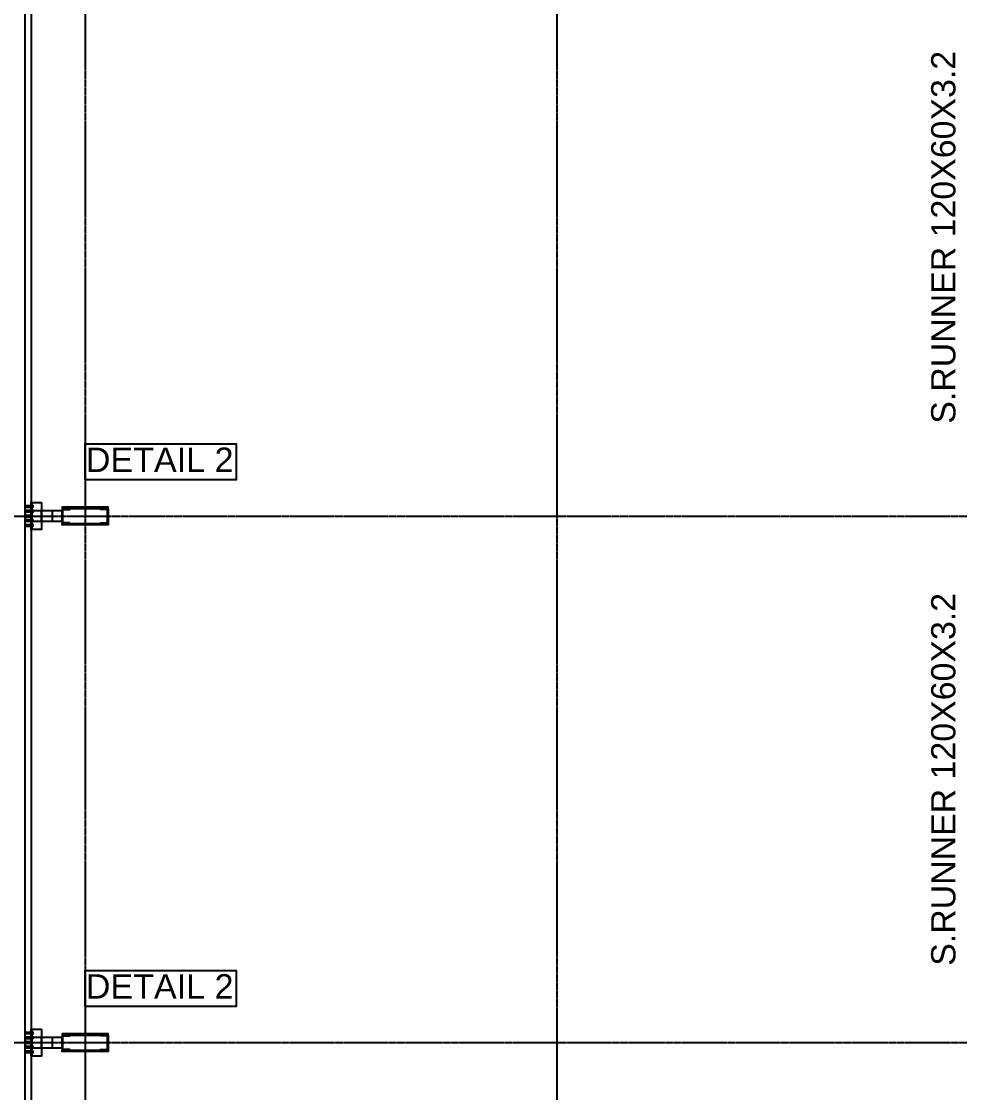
# Model space of a CAD drawing. Header units: millimetres. Extents: x 3470347 to 5996549, y -3470518 to 17149644.
# Drawn here: x 4985624 to 4994854, y 6795931 to 6806472 of the extents above; entities that cross this region are included whole.
import ezdxf
from ezdxf.enums import TextEntityAlignment as Align

# ---------------------------------------------------------------- set-up
doc = ezdxf.new("R2010")
doc.units = ezdxf.units.MM
doc.header["$MEASUREMENT"] = 0
doc.linetypes.add('CENTERX2', pattern=[4, 2.5, -0.5, 0.5, -0.5])
doc.layers.get('0').update_dxf_attribs({"linetype": 'CONTINUOUS', "lineweight": 25})
doc.layers.add('5', color=3, linetype='CONTINUOUS')
doc.layers.add('lintel', color=2, linetype='CONTINUOUS')
for name, color, linetype, lineweight in [('6 TEXT', 7, 'CONTINUOUS', 25), ('channnel', 2, 'CONTINUOUS', 15), ('rRCC 2', 40, 'CONTINUOUS', 15)]:
    doc.layers.add(name, color=color, linetype=linetype, lineweight=lineweight)
doc.styles.add('PDF Arial', font='arial.ttf')
doc.styles.add('TITLE', font='arial.ttf')

msp = doc.modelspace()

# ---------------------------------------------------------------- hatches: boundary and pattern name
at = {"layer": '6 TEXT', "linetype": 'ByBlock'}
h = msp.add_hatch(color=150, dxfattribs=at)
h.dxf.hatch_style = 1
h.paths.add_polyline_path([(4986026.08, 6801677.27), (4986026.08, 6801527.27), (4986101.08, 6801527.27), (4986101.08, 6801532.27, 0.41421356), (4986097.08, 6801536.27), (4986031.48, 6801536.27), (4986031.48, 6801668.27), (4986097.08, 6801668.27, 0.41421356), (4986101.08, 6801672.27), (4986101.08, 6801677.27)])
h = msp.add_hatch(color=150, dxfattribs=at)
h.dxf.hatch_style = 1
h.paths.add_polyline_path([(4986401.08, 6801677.27), (4986401.08, 6801672.27, 0.41421356), (4986405.08, 6801668.27), (4986470.68, 6801668.27), (4986470.68, 6801536.27), (4986405.08, 6801536.27, 0.41421356), (4986401.08, 6801532.27), (4986401.08, 6801527.27), (4986476.08, 6801527.27), (4986476.08, 6801677.27)])
h = msp.add_hatch(color=150, dxfattribs=at)
h.dxf.hatch_style = 1
h.paths.add_polyline_path([(4986026.08, 6796497.67), (4986026.08, 6796347.67), (4986101.08, 6796347.67), (4986101.08, 6796352.67, 0.41421356), (4986097.08, 6796356.67), (4986031.48, 6796356.67), (4986031.48, 6796488.67), (4986097.08, 6796488.67, 0.41421356), (4986101.08, 6796492.67), (4986101.08, 6796497.67)])
h = msp.add_hatch(color=150, dxfattribs=at)
h.dxf.hatch_style = 1
h.paths.add_polyline_path([(4986401.08, 6796497.67), (4986401.08, 6796492.67, 0.41421356), (4986405.08, 6796488.67), (4986470.68, 6796488.67), (4986470.68, 6796356.67), (4986405.08, 6796356.67, 0.41421356), (4986401.08, 6796352.67), (4986401.08, 6796347.67), (4986476.08, 6796347.67), (4986476.08, 6796497.67)])

# ---------------------------------------------------------------- linework, layer by layer
at = {"color": 3}
for p, q in [((4985729.08, 6801471.34), (4985729.08, 6801738.01)), ((4985729.08, 6796289.34), (4985729.08, 6796556.01))]:
    msp.add_line(p, q, dxfattribs=at)
at = {"color": 8, "linetype": 'ByBlock'}
for p, q in [((4985729.08, 6801706.01), (4985661.08, 6801706.01)), ((4985729.08, 6801698.01), (4985661.08, 6801698.01)), ((4985729.08, 6801690.01), (4985661.08, 6801690.01)), ((4985729.08, 6801659.34), (4985661.08, 6801659.34)), ((4985729.08, 6801651.34), (4985661.08, 6801651.34)), ((4985729.08, 6801651.34), (4985661.08, 6801651.34)), ((4985729.08, 6801643.34), (4985661.08, 6801643.34)), ((4985729.08, 6801566.01), (4985661.08, 6801566.01)), ((4985729.08, 6801558.01), (4985661.08, 6801558.01)), ((4985729.08, 6801558.01), (4985661.08, 6801558.01)), ((4985729.08, 6801550.01), (4985661.08, 6801550.01)), ((4985729.08, 6801519.34), (4985661.08, 6801519.34)), ((4985729.08, 6801511.34), (4985661.08, 6801511.34)), ((4985729.08, 6801503.34), (4985661.08, 6801503.34)), ((4985729.08, 6796524.01), (4985661.08, 6796524.01)), ((4985729.08, 6796516.01), (4985661.08, 6796516.01)), ((4985729.08, 6796508.01), (4985661.08, 6796508.01)), ((4985729.08, 6796477.34), (4985661.08, 6796477.34)), ((4985729.08, 6796469.34), (4985661.08, 6796469.34)), ((4985729.08, 6796469.34), (4985661.08, 6796469.34)), ((4985729.08, 6796461.34), (4985661.08, 6796461.34)), ((4985729.08, 6796384.01), (4985661.08, 6796384.01)), ((4985729.08, 6796376.01), (4985661.08, 6796376.01)), ((4985729.08, 6796376.01), (4985661.08, 6796376.01)), ((4985729.08, 6796368.01), (4985661.08, 6796368.01)), ((4985729.08, 6796337.34), (4985661.08, 6796337.34)), ((4985729.08, 6796329.34), (4985661.08, 6796329.34)), ((4985729.08, 6796321.34), (4985661.08, 6796321.34))]:
    msp.add_line(p, q, dxfattribs=at)
at = {"color": 2}
for p, q in [((4985721.08, 6801611.34), (4985661.08, 6801611.34)), ((4985721.08, 6801611.34), (4985661.08, 6801611.34)), ((4985721.08, 6801598.01), (4985661.08, 6801598.01)), ((4985721.08, 6801598.01), (4985661.08, 6801598.01)), ((4985721.08, 6796429.34), (4985661.08, 6796429.34)), ((4985721.08, 6796429.34), (4985661.08, 6796429.34)), ((4985721.08, 6796416.01), (4985661.08, 6796416.01)), ((4985721.08, 6796416.01), (4985661.08, 6796416.01))]:
    msp.add_line(p, q, dxfattribs=at)
at = {"color": 6, "linetype": 'ByBlock'}
for points in [[(4985721.08, 6801611.34), (4985661.08, 6801611.34), (4985661.08, 6807084.01), (4985721.08, 6807084.01)], [(4985721.08, 6796429.34), (4985661.08, 6796429.34), (4985661.08, 6801598.01), (4985721.08, 6801598.01)], [(4985721.08, 6791552.34), (4985661.08, 6791552.34), (4985661.08, 6796416.01), (4985721.08, 6796416.01)]]:
    msp.add_lwpolyline(points, close=True, dxfattribs=at)
at = {"color": 3}
for points in [[(4985821.08, 6801738.01), (4985821.08, 6801471.34), (4985721.08, 6801471.34), (4985721.08, 6801738.01)], [(4985721.08, 6801554.67), (4985821.08, 6801554.67), (4985821.08, 6801654.67), (4985721.08, 6801654.67)], [(4985926.08, 6801554.67), (4986026.08, 6801554.67), (4986026.08, 6801654.67), (4985926.08, 6801654.67)], [(4985821.08, 6796556.01), (4985821.08, 6796289.34), (4985721.08, 6796289.34), (4985721.08, 6796556.01)], [(4985721.08, 6796372.67), (4985821.08, 6796372.67), (4985821.08, 6796472.67), (4985721.08, 6796472.67)], [(4985926.08, 6796372.67), (4986026.08, 6796372.67), (4986026.08, 6796472.67), (4985926.08, 6796472.67)]]:
    msp.add_lwpolyline(points, close=True, dxfattribs=at)
at = {"layer": '6 TEXT', "color": 8, "linetype": 'CENTERX2', "ltscale": 0.5}
for p, q in [((4986251.08, 6817657.4), (4986251.08, 6774264.13)), ((4990891.08, 6817657.4), (4990891.08, 6774264.13))]:
    msp.add_line(p, q, dxfattribs=at)
at = {"layer": '6 TEXT', "color": 4, "linetype": 'ByBlock'}
for points in [[(4986101.08, 6801527.27), (4986101.08, 6801532.27, 0.41421356), (4986097.08, 6801536.27), (4986031.48, 6801536.27), (4986031.48, 6801668.27), (4986097.08, 6801668.27, 0.41421356), (4986101.08, 6801672.27), (4986101.08, 6801677.27), (4986026.08, 6801677.27), (4986026.08, 6801527.27)], [(4986401.08, 6801527.27), (4986401.08, 6801532.27, -0.41421356), (4986405.08, 6801536.27), (4986470.68, 6801536.27), (4986470.68, 6801668.27), (4986405.08, 6801668.27, -0.41421356), (4986401.08, 6801672.27), (4986401.08, 6801677.27), (4986476.08, 6801677.27), (4986476.08, 6801527.27)], [(4986101.08, 6796347.67), (4986101.08, 6796352.67, 0.41421356), (4986097.08, 6796356.67), (4986031.48, 6796356.67), (4986031.48, 6796488.67), (4986097.08, 6796488.67, 0.41421356), (4986101.08, 6796492.67), (4986101.08, 6796497.67), (4986026.08, 6796497.67), (4986026.08, 6796347.67)], [(4986401.08, 6796347.67), (4986401.08, 6796352.67, -0.41421356), (4986405.08, 6796356.67), (4986470.68, 6796356.67), (4986470.68, 6796488.67), (4986405.08, 6796488.67, -0.41421356), (4986401.08, 6796492.67), (4986401.08, 6796497.67), (4986476.08, 6796497.67), (4986476.08, 6796347.67)]]:
    msp.add_lwpolyline(points, format="xyb", close=True, dxfattribs=at)
at = {"layer": '6 TEXT', "color": 8, "linetype": 'CENTERX2', "ltscale": 0.5}
for points in [[(4982503.56, 6801604.67), (5022418.94, 6801604.67)], [(4982503.56, 6796422.67), (5022418.94, 6796422.67)]]:
    msp.add_lwpolyline(points, dxfattribs=at)
at = {"layer": 'channnel', "color": 8, "linetype": 'ByBlock'}
for p, q in [((4985729.08, 6801706.01), (4985661.08, 6801706.01)), ((4985661.08, 6801706.01), (4985661.08, 6801690.01)), ((4985729.08, 6801690.01), (4985661.08, 6801690.01)), ((4985729.08, 6801659.34), (4985661.08, 6801659.34)), ((4985661.08, 6801659.34), (4985661.08, 6801643.34)), ((4985729.08, 6801643.34), (4985661.08, 6801643.34)), ((4985714.68, 6801690.01), (4985714.68, 6801706.01)), ((4985714.68, 6801643.34), (4985714.68, 6801659.34)), ((4985729.08, 6801708.67), (4985729.08, 6801687.34)), ((4985741.4, 6801708.67), (4985729.08, 6801708.67)), ((4985729.08, 6801698.01), (4985741.4, 6801698.01)), ((4985741.4, 6801687.34), (4985729.08, 6801687.34)), ((4985729.08, 6801662.01), (4985729.08, 6801640.67)), ((4985741.4, 6801662.01), (4985729.08, 6801662.01)), ((4985729.08, 6801651.34), (4985741.4, 6801651.34)), ((4985741.4, 6801640.67), (4985729.08, 6801640.67)), ((4985729.08, 6801566.01), (4985661.08, 6801566.01)), ((4985661.08, 6801550.01), (4985661.08, 6801566.01)), ((4985729.08, 6801550.01), (4985661.08, 6801550.01)), ((4985729.08, 6801519.34), (4985661.08, 6801519.34)), ((4985661.08, 6801503.34), (4985661.08, 6801519.34)), ((4985714.68, 6801566.01), (4985714.68, 6801550.01)), ((4985714.68, 6801519.34), (4985714.68, 6801503.34)), ((4985729.08, 6801547.34), (4985729.08, 6801568.67)), ((4985741.4, 6801568.67), (4985729.08, 6801568.67)), ((4985729.08, 6801558.01), (4985741.4, 6801558.01)), ((4985741.4, 6801547.34), (4985729.08, 6801547.34)), ((4985729.08, 6801500.67), (4985729.08, 6801522.01)), ((4985741.4, 6801522.01), (4985729.08, 6801522.01)), ((4985729.08, 6801503.34), (4985661.08, 6801503.34)), ((4985729.08, 6801511.34), (4985741.4, 6801511.34)), ((4985741.4, 6801500.67), (4985729.08, 6801500.67)), ((4985729.08, 6796524.01), (4985661.08, 6796524.01)), ((4985661.08, 6796524.01), (4985661.08, 6796508.01)), ((4985729.08, 6796508.01), (4985661.08, 6796508.01)), ((4985729.08, 6796477.34), (4985661.08, 6796477.34)), ((4985661.08, 6796477.34), (4985661.08, 6796461.34)), ((4985729.08, 6796461.34), (4985661.08, 6796461.34)), ((4985714.68, 6796508.01), (4985714.68, 6796524.01)), ((4985714.68, 6796461.34), (4985714.68, 6796477.34)), ((4985729.08, 6796526.67), (4985729.08, 6796505.34)), ((4985741.4, 6796526.67), (4985729.08, 6796526.67)), ((4985729.08, 6796516.01), (4985741.4, 6796516.01)), ((4985741.4, 6796505.34), (4985729.08, 6796505.34)), ((4985729.08, 6796480.01), (4985729.08, 6796458.67)), ((4985741.4, 6796480.01), (4985729.08, 6796480.01)), ((4985729.08, 6796469.34), (4985741.4, 6796469.34)), ((4985741.4, 6796458.67), (4985729.08, 6796458.67)), ((4985729.08, 6796384.01), (4985661.08, 6796384.01)), ((4985661.08, 6796368.01), (4985661.08, 6796384.01)), ((4985729.08, 6796368.01), (4985661.08, 6796368.01)), ((4985714.68, 6796384.01), (4985714.68, 6796368.01)), ((4985729.08, 6796365.34), (4985729.08, 6796386.67)), ((4985741.4, 6796386.67), (4985729.08, 6796386.67)), ((4985729.08, 6796376.01), (4985741.4, 6796376.01)), ((4985741.4, 6796365.34), (4985729.08, 6796365.34)), ((4985729.08, 6796337.34), (4985661.08, 6796337.34)), ((4985661.08, 6796321.34), (4985661.08, 6796337.34)), ((4985729.08, 6796321.34), (4985661.08, 6796321.34)), ((4985714.68, 6796337.34), (4985714.68, 6796321.34)), ((4985729.08, 6796318.67), (4985729.08, 6796340.01)), ((4985741.4, 6796340.01), (4985729.08, 6796340.01)), ((4985729.08, 6796329.34), (4985741.4, 6796329.34)), ((4985741.4, 6796318.67), (4985729.08, 6796318.67))]:
    msp.add_line(p, q, dxfattribs=at)
at = {"layer": 'channnel', "color": 8, "linetype": 'Continuous'}
for p, q in [((4985666.87, 6801690.59), (4985661.08, 6801703.02)), ((4985665.63, 6801690.01), (4985661.08, 6801699.76)), ((4985663.84, 6801690.59), (4985661.08, 6801696.51)), ((4985662.59, 6801690.01), (4985661.08, 6801693.26)), ((4985666.87, 6801643.92), (4985661.08, 6801656.35)), ((4985665.63, 6801643.34), (4985661.08, 6801653.1)), ((4985663.84, 6801643.92), (4985661.08, 6801649.84)), ((4985662.59, 6801643.34), (4985661.08, 6801646.59)), ((4985668.66, 6801690.01), (4985661.47, 6801705.43)), ((4985668.66, 6801643.34), (4985661.47, 6801658.76)), ((4985669.91, 6801690.59), (4985662.72, 6801706.01)), ((4985669.91, 6801643.92), (4985662.72, 6801659.34)), ((4985671.7, 6801690.01), (4985664.51, 6801705.43)), ((4985671.7, 6801643.34), (4985664.51, 6801658.76)), ((4985672.94, 6801690.59), (4985665.75, 6801706.01)), ((4985672.94, 6801643.92), (4985665.75, 6801659.34)), ((4985674.73, 6801690.01), (4985667.54, 6801705.43)), ((4985674.73, 6801643.34), (4985667.54, 6801658.76)), ((4985676.25, 6801690.01), (4985668.79, 6801706.01)), ((4985676.25, 6801643.34), (4985668.79, 6801659.34)), ((4985677.49, 6801690.59), (4985670.58, 6801705.43)), ((4985677.49, 6801643.92), (4985670.58, 6801658.76)), ((4985679.28, 6801690.01), (4985671.82, 6801706.01)), ((4985679.28, 6801643.34), (4985671.82, 6801659.34)), ((4985680.53, 6801690.59), (4985673.61, 6801705.43)), ((4985680.53, 6801643.92), (4985673.61, 6801658.76)), ((4985682.32, 6801690.01), (4985674.86, 6801706.01)), ((4985682.32, 6801643.34), (4985674.86, 6801659.34)), ((4985683.56, 6801690.59), (4985676.64, 6801705.43)), ((4985683.56, 6801643.92), (4985676.64, 6801658.76)), ((4985685.35, 6801690.01), (4985677.89, 6801706.01)), ((4985685.35, 6801643.34), (4985677.89, 6801659.34)), ((4985686.6, 6801690.59), (4985679.68, 6801705.43)), ((4985686.6, 6801643.92), (4985679.68, 6801658.76)), ((4985688.39, 6801690.01), (4985680.92, 6801706.01)), ((4985688.39, 6801643.34), (4985680.92, 6801659.34)), ((4985689.63, 6801690.59), (4985682.71, 6801705.43)), ((4985689.63, 6801643.92), (4985682.71, 6801658.76)), ((4985691.42, 6801690.01), (4985683.96, 6801706.01)), ((4985691.42, 6801643.34), (4985683.96, 6801659.34)), ((4985692.67, 6801690.59), (4985685.75, 6801705.43)), ((4985692.67, 6801643.92), (4985685.75, 6801658.76)), ((4985694.45, 6801690.01), (4985686.99, 6801706.01)), ((4985694.45, 6801643.34), (4985686.99, 6801659.34)), ((4985695.7, 6801690.59), (4985688.78, 6801705.43)), ((4985695.7, 6801643.92), (4985688.78, 6801658.76)), ((4985697.49, 6801690.01), (4985690.03, 6801706.01)), ((4985697.49, 6801643.34), (4985690.03, 6801659.34)), ((4985692.07, 6801690.59), (4985691.82, 6801705.43)), ((4985692.07, 6801643.92), (4985691.82, 6801658.76)), ((4985699.92, 6801690.01), (4985692.46, 6801706.01)), ((4985699.92, 6801643.34), (4985692.46, 6801659.34)), ((4985693.86, 6801690.01), (4985693.06, 6801706.01)), ((4985693.86, 6801643.34), (4985693.06, 6801659.34)), ((4985701.17, 6801690.59), (4985694.25, 6801705.43)), ((4985701.17, 6801643.92), (4985694.25, 6801658.76)), ((4985695.1, 6801690.59), (4985694.85, 6801705.43)), ((4985695.1, 6801643.92), (4985694.85, 6801658.76)), ((4985702.96, 6801690.01), (4985695.5, 6801706.01)), ((4985702.96, 6801643.34), (4985695.5, 6801659.34)), ((4985696.89, 6801690.01), (4985696.1, 6801706.01)), ((4985696.89, 6801643.34), (4985696.1, 6801659.34)), ((4985704.21, 6801690.59), (4985697.29, 6801705.43)), ((4985704.21, 6801643.92), (4985697.29, 6801658.76)), ((4985698.14, 6801690.59), (4985697.88, 6801705.43)), ((4985698.14, 6801643.92), (4985697.88, 6801658.76)), ((4985705.99, 6801690.01), (4985698.53, 6801706.01)), ((4985705.99, 6801643.34), (4985698.53, 6801659.34)), ((4985700.17, 6801705.76), (4985700.05, 6801706.01)), ((4985700.17, 6801659.09), (4985700.05, 6801659.34)), ((4985707.24, 6801690.59), (4985700.32, 6801705.43)), ((4985707.24, 6801643.92), (4985700.32, 6801658.76)), ((4985709.03, 6801690.01), (4985701.57, 6801706.01)), ((4985709.03, 6801643.34), (4985701.57, 6801659.34)), ((4985703.2, 6801705.76), (4985703.08, 6801706.01)), ((4985703.2, 6801659.09), (4985703.08, 6801659.34)), ((4985710.27, 6801690.59), (4985703.35, 6801705.43)), ((4985710.27, 6801643.92), (4985703.35, 6801658.76)), ((4985712.06, 6801690.01), (4985704.6, 6801706.01)), ((4985712.06, 6801643.34), (4985704.6, 6801659.34)), ((4985706.23, 6801705.76), (4985706.12, 6801706.01)), ((4985706.23, 6801659.09), (4985706.12, 6801659.34)), ((4985713.31, 6801690.59), (4985706.39, 6801705.43)), ((4985713.31, 6801643.92), (4985706.39, 6801658.76)), ((4985714.68, 6801690.9), (4985707.64, 6801706.01)), ((4985714.68, 6801644.23), (4985707.64, 6801659.34)), ((4985709.27, 6801705.76), (4985709.15, 6801706.01)), ((4985709.27, 6801659.09), (4985709.15, 6801659.34)), ((4985714.68, 6801694.15), (4985709.42, 6801705.43)), ((4985714.68, 6801647.49), (4985709.42, 6801658.76)), ((4985714.68, 6801697.41), (4985710.67, 6801706.01)), ((4985714.68, 6801650.74), (4985710.67, 6801659.34)), ((4985712.3, 6801705.76), (4985712.19, 6801706.01)), ((4985712.3, 6801659.09), (4985712.19, 6801659.34)), ((4985714.68, 6801700.66), (4985712.46, 6801705.43)), ((4985714.68, 6801653.99), (4985712.46, 6801658.76)), ((4985714.68, 6801703.91), (4985713.7, 6801706.01)), ((4985714.68, 6801657.25), (4985713.7, 6801659.34)), ((4985715.34, 6801705.76), (4985715.22, 6801706.01)), ((4985715.34, 6801659.09), (4985715.22, 6801659.34)), ((4985662.59, 6801566.01), (4985661.08, 6801562.76)), ((4985665.63, 6801566.01), (4985661.08, 6801556.25)), ((4985663.84, 6801565.43), (4985661.08, 6801559.5)), ((4985666.87, 6801565.43), (4985661.08, 6801553)), ((4985662.59, 6801519.34), (4985661.08, 6801516.09)), ((4985665.63, 6801519.34), (4985661.08, 6801509.58)), ((4985663.84, 6801518.76), (4985661.08, 6801512.84)), ((4985666.87, 6801518.76), (4985661.08, 6801506.33)), ((4985668.66, 6801566.01), (4985661.47, 6801550.59)), ((4985668.66, 6801519.34), (4985661.47, 6801503.92)), ((4985669.91, 6801565.43), (4985662.72, 6801550.01)), ((4985669.91, 6801518.76), (4985662.72, 6801503.34)), ((4985671.7, 6801566.01), (4985664.51, 6801550.59)), ((4985671.7, 6801519.34), (4985664.51, 6801503.92)), ((4985672.94, 6801565.43), (4985665.75, 6801550.01)), ((4985672.94, 6801518.76), (4985665.75, 6801503.34)), ((4985674.73, 6801566.01), (4985667.54, 6801550.59)), ((4985674.73, 6801519.34), (4985667.54, 6801503.92)), ((4985676.25, 6801566.01), (4985668.79, 6801550.01)), ((4985676.25, 6801519.34), (4985668.79, 6801503.34)), ((4985677.49, 6801565.43), (4985670.58, 6801550.59)), ((4985677.49, 6801518.76), (4985670.58, 6801503.92)), ((4985679.28, 6801566.01), (4985671.82, 6801550.01)), ((4985679.28, 6801519.34), (4985671.82, 6801503.34)), ((4985680.53, 6801565.43), (4985673.61, 6801550.59)), ((4985680.53, 6801518.76), (4985673.61, 6801503.92)), ((4985682.32, 6801566.01), (4985674.86, 6801550.01)), ((4985682.32, 6801519.34), (4985674.86, 6801503.34)), ((4985683.56, 6801565.43), (4985676.64, 6801550.59)), ((4985683.56, 6801518.76), (4985676.64, 6801503.92)), ((4985685.35, 6801566.01), (4985677.89, 6801550.01)), ((4985685.35, 6801519.34), (4985677.89, 6801503.34)), ((4985686.6, 6801565.43), (4985679.68, 6801550.59)), ((4985686.6, 6801518.76), (4985679.68, 6801503.92)), ((4985688.39, 6801566.01), (4985680.92, 6801550.01)), ((4985688.39, 6801519.34), (4985680.92, 6801503.34)), ((4985689.63, 6801565.43), (4985682.71, 6801550.59)), ((4985689.63, 6801518.76), (4985682.71, 6801503.92)), ((4985691.42, 6801566.01), (4985683.96, 6801550.01)), ((4985691.42, 6801519.34), (4985683.96, 6801503.34)), ((4985692.67, 6801565.43), (4985685.75, 6801550.59)), ((4985692.67, 6801518.76), (4985685.75, 6801503.92)), ((4985694.45, 6801566.01), (4985686.99, 6801550.01)), ((4985694.45, 6801519.34), (4985686.99, 6801503.34)), ((4985695.7, 6801565.43), (4985688.78, 6801550.59)), ((4985695.7, 6801518.76), (4985688.78, 6801503.92)), ((4985697.49, 6801566.01), (4985690.03, 6801550.01)), ((4985697.49, 6801519.34), (4985690.03, 6801503.34)), ((4985692.07, 6801565.43), (4985691.82, 6801550.59)), ((4985692.07, 6801518.76), (4985691.82, 6801503.92)), ((4985699.92, 6801566.01), (4985692.46, 6801550.01)), ((4985699.92, 6801519.34), (4985692.46, 6801503.34)), ((4985693.86, 6801566.01), (4985693.06, 6801550.01)), ((4985693.86, 6801519.34), (4985693.06, 6801503.34)), ((4985701.17, 6801565.43), (4985694.25, 6801550.59)), ((4985701.17, 6801518.76), (4985694.25, 6801503.92)), ((4985695.1, 6801565.43), (4985694.85, 6801550.59)), ((4985695.1, 6801518.76), (4985694.85, 6801503.92)), ((4985702.96, 6801566.01), (4985695.5, 6801550.01)), ((4985702.96, 6801519.34), (4985695.5, 6801503.34)), ((4985696.89, 6801566.01), (4985696.1, 6801550.01)), ((4985696.89, 6801519.34), (4985696.1, 6801503.34)), ((4985704.21, 6801565.43), (4985697.29, 6801550.59)), ((4985704.21, 6801518.76), (4985697.29, 6801503.92)), ((4985698.14, 6801565.43), (4985697.88, 6801550.59)), ((4985698.14, 6801518.76), (4985697.88, 6801503.92)), ((4985705.99, 6801566.01), (4985698.53, 6801550.01)), ((4985705.99, 6801519.34), (4985698.53, 6801503.34)), ((4985700.17, 6801550.26), (4985700.05, 6801550.01)), ((4985707.24, 6801565.43), (4985700.32, 6801550.59)), ((4985707.24, 6801518.76), (4985700.32, 6801503.92)), ((4985709.03, 6801566.01), (4985701.57, 6801550.01)), ((4985709.03, 6801519.34), (4985701.57, 6801503.34)), ((4985703.2, 6801550.26), (4985703.08, 6801550.01)), ((4985710.27, 6801565.43), (4985703.35, 6801550.59)), ((4985710.27, 6801518.76), (4985703.35, 6801503.92)), ((4985712.06, 6801566.01), (4985704.6, 6801550.01)), ((4985712.06, 6801519.34), (4985704.6, 6801503.34)), ((4985706.23, 6801550.26), (4985706.12, 6801550.01)), ((4985713.31, 6801565.43), (4985706.39, 6801550.59)), ((4985713.31, 6801518.76), (4985706.39, 6801503.92)), ((4985714.68, 6801565.11), (4985707.64, 6801550.01)), ((4985714.68, 6801518.45), (4985707.64, 6801503.34)), ((4985709.27, 6801550.26), (4985709.15, 6801550.01)), ((4985714.68, 6801561.86), (4985709.42, 6801550.59)), ((4985714.68, 6801515.19), (4985709.42, 6801503.92)), ((4985714.68, 6801558.61), (4985710.67, 6801550.01)), ((4985712.3, 6801550.26), (4985712.19, 6801550.01)), ((4985714.68, 6801555.35), (4985712.46, 6801550.59)), ((4985714.68, 6801552.1), (4985713.7, 6801550.01)), ((4985715.34, 6801550.26), (4985715.22, 6801550.01)), ((4985700.17, 6801503.59), (4985700.05, 6801503.34)), ((4985703.2, 6801503.59), (4985703.08, 6801503.34)), ((4985706.23, 6801503.59), (4985706.12, 6801503.34)), ((4985709.27, 6801503.59), (4985709.15, 6801503.34)), ((4985714.68, 6801511.94), (4985710.67, 6801503.34)), ((4985712.3, 6801503.59), (4985712.19, 6801503.34)), ((4985714.68, 6801508.69), (4985712.46, 6801503.92)), ((4985714.68, 6801505.43), (4985713.7, 6801503.34)), ((4985715.34, 6801503.59), (4985715.22, 6801503.34)), ((4985666.87, 6796508.59), (4985661.08, 6796521.02)), ((4985665.63, 6796508.01), (4985661.08, 6796517.76)), ((4985663.84, 6796508.59), (4985661.08, 6796514.51)), ((4985662.59, 6796508.01), (4985661.08, 6796511.26)), ((4985666.87, 6796461.92), (4985661.08, 6796474.35)), ((4985665.63, 6796461.34), (4985661.08, 6796471.1)), ((4985663.84, 6796461.92), (4985661.08, 6796467.84)), ((4985662.59, 6796461.34), (4985661.08, 6796464.59)), ((4985668.66, 6796508.01), (4985661.47, 6796523.43)), ((4985668.66, 6796461.34), (4985661.47, 6796476.76)), ((4985669.91, 6796508.59), (4985662.72, 6796524.01)), ((4985669.91, 6796461.92), (4985662.72, 6796477.34)), ((4985671.7, 6796508.01), (4985664.51, 6796523.43)), ((4985671.7, 6796461.34), (4985664.51, 6796476.76)), ((4985672.94, 6796508.59), (4985665.75, 6796524.01)), ((4985672.94, 6796461.92), (4985665.75, 6796477.34)), ((4985674.73, 6796508.01), (4985667.54, 6796523.43)), ((4985674.73, 6796461.34), (4985667.54, 6796476.76)), ((4985676.25, 6796508.01), (4985668.79, 6796524.01)), ((4985676.25, 6796461.34), (4985668.79, 6796477.34)), ((4985677.49, 6796508.59), (4985670.58, 6796523.43)), ((4985677.49, 6796461.92), (4985670.58, 6796476.76)), ((4985679.28, 6796508.01), (4985671.82, 6796524.01)), ((4985679.28, 6796461.34), (4985671.82, 6796477.34)), ((4985680.53, 6796508.59), (4985673.61, 6796523.43)), ((4985680.53, 6796461.92), (4985673.61, 6796476.76)), ((4985682.32, 6796508.01), (4985674.86, 6796524.01)), ((4985682.32, 6796461.34), (4985674.86, 6796477.34)), ((4985683.56, 6796508.59), (4985676.64, 6796523.43)), ((4985683.56, 6796461.92), (4985676.64, 6796476.76)), ((4985685.35, 6796508.01), (4985677.89, 6796524.01)), ((4985685.35, 6796461.34), (4985677.89, 6796477.34)), ((4985686.6, 6796508.59), (4985679.68, 6796523.43)), ((4985686.6, 6796461.92), (4985679.68, 6796476.76)), ((4985688.39, 6796508.01), (4985680.92, 6796524.01)), ((4985688.39, 6796461.34), (4985680.92, 6796477.34)), ((4985689.63, 6796508.59), (4985682.71, 6796523.43)), ((4985689.63, 6796461.92), (4985682.71, 6796476.76)), ((4985691.42, 6796508.01), (4985683.96, 6796524.01)), ((4985691.42, 6796461.34), (4985683.96, 6796477.34)), ((4985692.67, 6796508.59), (4985685.75, 6796523.43)), ((4985692.67, 6796461.92), (4985685.75, 6796476.76)), ((4985694.45, 6796508.01), (4985686.99, 6796524.01)), ((4985694.45, 6796461.34), (4985686.99, 6796477.34)), ((4985695.7, 6796508.59), (4985688.78, 6796523.43)), ((4985695.7, 6796461.92), (4985688.78, 6796476.76)), ((4985697.49, 6796508.01), (4985690.03, 6796524.01)), ((4985697.49, 6796461.34), (4985690.03, 6796477.34)), ((4985692.07, 6796508.59), (4985691.82, 6796523.43)), ((4985692.07, 6796461.92), (4985691.82, 6796476.76)), ((4985699.92, 6796508.01), (4985692.46, 6796524.01)), ((4985699.92, 6796461.34), (4985692.46, 6796477.34)), ((4985693.86, 6796508.01), (4985693.06, 6796524.01)), ((4985693.86, 6796461.34), (4985693.06, 6796477.34)), ((4985701.17, 6796508.59), (4985694.25, 6796523.43)), ((4985701.17, 6796461.92), (4985694.25, 6796476.76)), ((4985695.1, 6796508.59), (4985694.85, 6796523.43)), ((4985695.1, 6796461.92), (4985694.85, 6796476.76)), ((4985702.96, 6796508.01), (4985695.5, 6796524.01)), ((4985702.96, 6796461.34), (4985695.5, 6796477.34)), ((4985696.89, 6796508.01), (4985696.1, 6796524.01)), ((4985696.89, 6796461.34), (4985696.1, 6796477.34)), ((4985704.21, 6796508.59), (4985697.29, 6796523.43)), ((4985704.21, 6796461.92), (4985697.29, 6796476.76)), ((4985698.14, 6796508.59), (4985697.88, 6796523.43)), ((4985698.14, 6796461.92), (4985697.88, 6796476.76)), ((4985705.99, 6796508.01), (4985698.53, 6796524.01)), ((4985705.99, 6796461.34), (4985698.53, 6796477.34)), ((4985700.17, 6796523.76), (4985700.05, 6796524.01)), ((4985700.17, 6796477.09), (4985700.05, 6796477.34)), ((4985707.24, 6796508.59), (4985700.32, 6796523.43)), ((4985707.24, 6796461.92), (4985700.32, 6796476.76)), ((4985709.03, 6796508.01), (4985701.57, 6796524.01)), ((4985709.03, 6796461.34), (4985701.57, 6796477.34)), ((4985703.2, 6796523.76), (4985703.08, 6796524.01)), ((4985703.2, 6796477.09), (4985703.08, 6796477.34)), ((4985710.27, 6796508.59), (4985703.35, 6796523.43)), ((4985710.27, 6796461.92), (4985703.35, 6796476.76)), ((4985712.06, 6796508.01), (4985704.6, 6796524.01)), ((4985712.06, 6796461.34), (4985704.6, 6796477.34)), ((4985706.23, 6796523.76), (4985706.12, 6796524.01)), ((4985706.23, 6796477.09), (4985706.12, 6796477.34)), ((4985713.31, 6796508.59), (4985706.39, 6796523.43)), ((4985713.31, 6796461.92), (4985706.39, 6796476.76)), ((4985714.68, 6796508.9), (4985707.64, 6796524.01)), ((4985714.68, 6796462.23), (4985707.64, 6796477.34)), ((4985709.27, 6796523.76), (4985709.15, 6796524.01)), ((4985709.27, 6796477.09), (4985709.15, 6796477.34)), ((4985714.68, 6796512.15), (4985709.42, 6796523.43)), ((4985714.68, 6796465.49), (4985709.42, 6796476.76)), ((4985714.68, 6796515.41), (4985710.67, 6796524.01)), ((4985714.68, 6796468.74), (4985710.67, 6796477.34)), ((4985712.3, 6796523.76), (4985712.19, 6796524.01)), ((4985712.3, 6796477.09), (4985712.19, 6796477.34)), ((4985714.68, 6796518.66), (4985712.46, 6796523.43)), ((4985714.68, 6796471.99), (4985712.46, 6796476.76)), ((4985714.68, 6796521.91), (4985713.7, 6796524.01)), ((4985714.68, 6796475.25), (4985713.7, 6796477.34)), ((4985715.34, 6796523.76), (4985715.22, 6796524.01)), ((4985715.34, 6796477.09), (4985715.22, 6796477.34)), ((4985662.59, 6796384.01), (4985661.08, 6796380.76)), ((4985665.63, 6796384.01), (4985661.08, 6796374.25)), ((4985663.84, 6796383.43), (4985661.08, 6796377.5)), ((4985666.87, 6796383.43), (4985661.08, 6796371)), ((4985668.66, 6796384.01), (4985661.47, 6796368.59)), ((4985669.91, 6796383.43), (4985662.72, 6796368.01)), ((4985671.7, 6796384.01), (4985664.51, 6796368.59)), ((4985672.94, 6796383.43), (4985665.75, 6796368.01)), ((4985674.73, 6796384.01), (4985667.54, 6796368.59)), ((4985676.25, 6796384.01), (4985668.79, 6796368.01)), ((4985677.49, 6796383.43), (4985670.58, 6796368.59)), ((4985679.28, 6796384.01), (4985671.82, 6796368.01)), ((4985680.53, 6796383.43), (4985673.61, 6796368.59)), ((4985682.32, 6796384.01), (4985674.86, 6796368.01)), ((4985683.56, 6796383.43), (4985676.64, 6796368.59)), ((4985685.35, 6796384.01), (4985677.89, 6796368.01)), ((4985686.6, 6796383.43), (4985679.68, 6796368.59)), ((4985688.39, 6796384.01), (4985680.92, 6796368.01)), ((4985689.63, 6796383.43), (4985682.71, 6796368.59)), ((4985691.42, 6796384.01), (4985683.96, 6796368.01)), ((4985692.67, 6796383.43), (4985685.75, 6796368.59)), ((4985694.45, 6796384.01), (4985686.99, 6796368.01)), ((4985695.7, 6796383.43), (4985688.78, 6796368.59)), ((4985697.49, 6796384.01), (4985690.03, 6796368.01)), ((4985692.07, 6796383.43), (4985691.82, 6796368.59)), ((4985699.92, 6796384.01), (4985692.46, 6796368.01)), ((4985693.86, 6796384.01), (4985693.06, 6796368.01)), ((4985701.17, 6796383.43), (4985694.25, 6796368.59)), ((4985695.1, 6796383.43), (4985694.85, 6796368.59)), ((4985702.96, 6796384.01), (4985695.5, 6796368.01)), ((4985696.89, 6796384.01), (4985696.1, 6796368.01)), ((4985704.21, 6796383.43), (4985697.29, 6796368.59)), ((4985698.14, 6796383.43), (4985697.88, 6796368.59)), ((4985705.99, 6796384.01), (4985698.53, 6796368.01)), ((4985700.17, 6796368.26), (4985700.05, 6796368.01)), ((4985707.24, 6796383.43), (4985700.32, 6796368.59)), ((4985709.03, 6796384.01), (4985701.57, 6796368.01)), ((4985703.2, 6796368.26), (4985703.08, 6796368.01)), ((4985710.27, 6796383.43), (4985703.35, 6796368.59)), ((4985712.06, 6796384.01), (4985704.6, 6796368.01)), ((4985706.23, 6796368.26), (4985706.12, 6796368.01)), ((4985713.31, 6796383.43), (4985706.39, 6796368.59)), ((4985714.68, 6796383.11), (4985707.64, 6796368.01)), ((4985709.27, 6796368.26), (4985709.15, 6796368.01)), ((4985714.68, 6796379.86), (4985709.42, 6796368.59)), ((4985714.68, 6796376.61), (4985710.67, 6796368.01)), ((4985712.3, 6796368.26), (4985712.19, 6796368.01)), ((4985714.68, 6796373.35), (4985712.46, 6796368.59)), ((4985714.68, 6796370.1), (4985713.7, 6796368.01)), ((4985715.34, 6796368.26), (4985715.22, 6796368.01)), ((4985662.59, 6796337.34), (4985661.08, 6796334.09)), ((4985665.63, 6796337.34), (4985661.08, 6796327.58)), ((4985663.84, 6796336.76), (4985661.08, 6796330.84)), ((4985666.87, 6796336.76), (4985661.08, 6796324.33)), ((4985668.66, 6796337.34), (4985661.47, 6796321.92)), ((4985669.91, 6796336.76), (4985662.72, 6796321.34)), ((4985671.7, 6796337.34), (4985664.51, 6796321.92)), ((4985672.94, 6796336.76), (4985665.75, 6796321.34)), ((4985674.73, 6796337.34), (4985667.54, 6796321.92)), ((4985676.25, 6796337.34), (4985668.79, 6796321.34)), ((4985677.49, 6796336.76), (4985670.58, 6796321.92)), ((4985679.28, 6796337.34), (4985671.82, 6796321.34)), ((4985680.53, 6796336.76), (4985673.61, 6796321.92)), ((4985682.32, 6796337.34), (4985674.86, 6796321.34)), ((4985683.56, 6796336.76), (4985676.64, 6796321.92)), ((4985685.35, 6796337.34), (4985677.89, 6796321.34)), ((4985686.6, 6796336.76), (4985679.68, 6796321.92)), ((4985688.39, 6796337.34), (4985680.92, 6796321.34)), ((4985689.63, 6796336.76), (4985682.71, 6796321.92)), ((4985691.42, 6796337.34), (4985683.96, 6796321.34)), ((4985692.67, 6796336.76), (4985685.75, 6796321.92)), ((4985694.45, 6796337.34), (4985686.99, 6796321.34)), ((4985695.7, 6796336.76), (4985688.78, 6796321.92)), ((4985697.49, 6796337.34), (4985690.03, 6796321.34)), ((4985692.07, 6796336.76), (4985691.82, 6796321.92)), ((4985699.92, 6796337.34), (4985692.46, 6796321.34)), ((4985693.86, 6796337.34), (4985693.06, 6796321.34)), ((4985701.17, 6796336.76), (4985694.25, 6796321.92)), ((4985695.1, 6796336.76), (4985694.85, 6796321.92)), ((4985702.96, 6796337.34), (4985695.5, 6796321.34)), ((4985696.89, 6796337.34), (4985696.1, 6796321.34)), ((4985704.21, 6796336.76), (4985697.29, 6796321.92)), ((4985698.14, 6796336.76), (4985697.88, 6796321.92)), ((4985705.99, 6796337.34), (4985698.53, 6796321.34)), ((4985700.17, 6796321.59), (4985700.05, 6796321.34)), ((4985707.24, 6796336.76), (4985700.32, 6796321.92)), ((4985709.03, 6796337.34), (4985701.57, 6796321.34)), ((4985703.2, 6796321.59), (4985703.08, 6796321.34)), ((4985710.27, 6796336.76), (4985703.35, 6796321.92)), ((4985712.06, 6796337.34), (4985704.6, 6796321.34)), ((4985706.23, 6796321.59), (4985706.12, 6796321.34)), ((4985713.31, 6796336.76), (4985706.39, 6796321.92)), ((4985714.68, 6796336.45), (4985707.64, 6796321.34)), ((4985709.27, 6796321.59), (4985709.15, 6796321.34)), ((4985714.68, 6796333.19), (4985709.42, 6796321.92)), ((4985714.68, 6796329.94), (4985710.67, 6796321.34)), ((4985712.3, 6796321.59), (4985712.19, 6796321.34)), ((4985714.68, 6796326.69), (4985712.46, 6796321.92)), ((4985714.68, 6796323.43), (4985713.7, 6796321.34)), ((4985715.34, 6796321.59), (4985715.22, 6796321.34))]:
    msp.add_line(p, q, dxfattribs=at)
for centre, radius, start, end in [((4985662.1, 6801705.72), 0.688, 25, 205), ((4985662.1, 6801659.05), 0.688, 25, 205), ((4985663.22, 6801690.3), 0.688, 205, 25), ((4985663.22, 6801643.63), 0.688, 205, 25), ((4985665.13, 6801705.72), 0.688, 25, 205), ((4985665.13, 6801659.05), 0.688, 25, 205), ((4985666.25, 6801690.3), 0.687, 205, 25), ((4985666.25, 6801643.63), 0.687, 205, 25), ((4985668.16, 6801705.72), 0.688, 25, 205), ((4985668.16, 6801659.05), 0.688, 25, 205), ((4985669.29, 6801690.3), 0.688, 205, 25), ((4985669.29, 6801643.63), 0.688, 205, 25), ((4985671.2, 6801705.72), 0.688, 25, 205), ((4985671.2, 6801659.05), 0.688, 25, 205), ((4985672.32, 6801690.3), 0.688, 205, 25), ((4985672.32, 6801643.63), 0.688, 205, 25), ((4985674.23, 6801705.72), 0.688, 25, 205), ((4985674.23, 6801659.05), 0.688, 25, 205), ((4985676.87, 6801690.3), 0.688, 205, 25), ((4985676.87, 6801643.63), 0.688, 205, 25), ((4985677.27, 6801705.72), 0.688, 25, 205), ((4985677.27, 6801659.05), 0.688, 25, 205), ((4985679.91, 6801690.3), 0.688, 205, 25), ((4985679.91, 6801643.63), 0.688, 205, 25), ((4985680.3, 6801705.72), 0.688, 25, 205), ((4985680.3, 6801659.05), 0.688, 25, 205), ((4985682.94, 6801690.3), 0.687, 205, 25), ((4985682.94, 6801643.63), 0.687, 205, 25), ((4985683.34, 6801705.72), 0.687, 25, 205), ((4985683.34, 6801659.05), 0.687, 25, 205), ((4985685.97, 6801690.3), 0.688, 205, 25), ((4985685.97, 6801643.63), 0.688, 205, 25), ((4985686.37, 6801705.72), 0.688, 25, 205), ((4985686.37, 6801659.05), 0.688, 25, 205), ((4985689.01, 6801690.3), 0.688, 205, 25), ((4985689.01, 6801643.63), 0.688, 205, 25), ((4985689.4, 6801705.72), 0.688, 25, 205), ((4985689.4, 6801659.05), 0.688, 25, 205), ((4985692.04, 6801690.3), 0.687, 205, 25), ((4985692.04, 6801643.63), 0.687, 205, 25), ((4985692.44, 6801705.72), 0.688, 25, 205), ((4985692.44, 6801659.05), 0.688, 25, 205), ((4985694.24, 6801685.27), 5.75, 55.569041, 112.192993), ((4985694.24, 6801638.6), 5.75, 55.569041, 112.192993), ((4985695.71, 6801710.75), 5.75, 235.569041, 292.192993), ((4985695.71, 6801664.08), 5.75, 235.569041, 292.192993), ((4985694.48, 6801690.3), 0.688, 205, 25), ((4985694.48, 6801643.63), 0.688, 205, 25), ((4985694.88, 6801705.72), 0.687, 25, 205), ((4985694.88, 6801659.05), 0.687, 25, 205), ((4985695.08, 6801690.3), 0.688, 205, 25), ((4985695.08, 6801643.63), 0.688, 205, 25), ((4985695.47, 6801705.72), 0.688, 25, 205), ((4985695.47, 6801659.05), 0.688, 25, 205), ((4985697.51, 6801690.3), 0.687, 205, 25), ((4985697.51, 6801643.63), 0.687, 205, 25), ((4985697.91, 6801705.72), 0.688, 25, 205), ((4985697.91, 6801659.05), 0.688, 25, 205), ((4985700.55, 6801690.3), 0.687, 205, 25), ((4985700.55, 6801643.63), 0.687, 205, 25), ((4985700.94, 6801705.72), 0.688, 25, 205), ((4985700.94, 6801659.05), 0.688, 25, 205), ((4985703.58, 6801690.3), 0.687, 205, 25), ((4985703.58, 6801643.63), 0.687, 205, 25), ((4985703.98, 6801705.72), 0.688, 25, 205), ((4985703.98, 6801659.05), 0.688, 25, 205), ((4985706.62, 6801690.3), 0.687, 205, 25), ((4985706.62, 6801643.63), 0.687, 205, 25), ((4985707.01, 6801705.72), 0.688, 25, 205), ((4985707.01, 6801659.05), 0.688, 25, 205), ((4985709.65, 6801690.3), 0.687, 205, 25), ((4985709.65, 6801643.63), 0.687, 205, 25), ((4985710.05, 6801705.72), 0.688, 25, 205), ((4985710.05, 6801659.05), 0.688, 25, 205), ((4985712.69, 6801690.3), 0.687, 205, 25), ((4985712.69, 6801643.63), 0.687, 205, 25), ((4985713.08, 6801705.72), 0.688, 25, 205), ((4985713.08, 6801659.05), 0.688, 25, 205), ((4985662.1, 6801550.3), 0.688, 155, 335), ((4985663.22, 6801565.72), 0.688, 335, 155), ((4985663.22, 6801519.05), 0.688, 335, 155), ((4985665.13, 6801550.3), 0.688, 155, 335), ((4985666.25, 6801565.72), 0.687, 335, 155), ((4985666.25, 6801519.05), 0.687, 335, 155), ((4985668.16, 6801550.3), 0.688, 155, 335), ((4985669.29, 6801565.72), 0.688, 335, 155), ((4985669.29, 6801519.05), 0.688, 335, 155), ((4985671.2, 6801550.3), 0.688, 155, 335), ((4985672.32, 6801565.72), 0.688, 335, 155), ((4985672.32, 6801519.05), 0.688, 335, 155), ((4985674.23, 6801550.3), 0.688, 155, 335), ((4985676.87, 6801565.72), 0.688, 335, 155), ((4985676.87, 6801519.05), 0.688, 335, 155), ((4985677.27, 6801550.3), 0.688, 155, 335), ((4985679.91, 6801565.72), 0.688, 335, 155), ((4985679.91, 6801519.05), 0.688, 335, 155), ((4985680.3, 6801550.3), 0.688, 155, 335), ((4985682.94, 6801565.72), 0.687, 335, 155), ((4985682.94, 6801519.05), 0.687, 335, 155), ((4985683.34, 6801550.3), 0.687, 155, 335), ((4985685.97, 6801565.72), 0.688, 335, 155), ((4985685.97, 6801519.05), 0.688, 335, 155), ((4985686.37, 6801550.3), 0.688, 155, 335), ((4985689.01, 6801565.72), 0.688, 335, 155), ((4985689.01, 6801519.05), 0.688, 335, 155), ((4985689.4, 6801550.3), 0.688, 155, 335), ((4985692.04, 6801565.72), 0.687, 335, 155), ((4985692.04, 6801519.05), 0.687, 335, 155), ((4985692.44, 6801550.3), 0.688, 155, 335), ((4985694.24, 6801570.75), 5.75, 247.807007, 304.430959), ((4985694.24, 6801524.08), 5.75, 247.807007, 304.430959), ((4985695.71, 6801545.27), 5.75, 67.807007, 124.430959), ((4985694.48, 6801565.72), 0.688, 335, 155), ((4985694.48, 6801519.05), 0.688, 335, 155), ((4985694.88, 6801550.3), 0.687, 155, 335), ((4985695.08, 6801565.72), 0.688, 335, 155), ((4985695.08, 6801519.05), 0.688, 335, 155), ((4985695.47, 6801550.3), 0.688, 155, 335), ((4985697.51, 6801565.72), 0.687, 335, 155), ((4985697.51, 6801519.05), 0.687, 335, 155), ((4985697.91, 6801550.3), 0.688, 155, 335), ((4985700.55, 6801565.72), 0.687, 335, 155), ((4985700.55, 6801519.05), 0.687, 335, 155), ((4985700.94, 6801550.3), 0.688, 155, 335), ((4985703.58, 6801565.72), 0.687, 335, 155), ((4985703.58, 6801519.05), 0.687, 335, 155), ((4985703.98, 6801550.3), 0.688, 155, 335), ((4985706.62, 6801565.72), 0.687, 335, 155), ((4985706.62, 6801519.05), 0.687, 335, 155), ((4985707.01, 6801550.3), 0.688, 155, 335), ((4985709.65, 6801565.72), 0.687, 335, 155), ((4985709.65, 6801519.05), 0.687, 335, 155), ((4985710.05, 6801550.3), 0.688, 155, 335), ((4985712.69, 6801565.72), 0.687, 335, 155), ((4985712.69, 6801519.05), 0.687, 335, 155), ((4985713.08, 6801550.3), 0.688, 155, 335), ((4985662.1, 6801503.63), 0.688, 155, 335), ((4985665.13, 6801503.63), 0.688, 155, 335), ((4985668.16, 6801503.63), 0.688, 155, 335), ((4985671.2, 6801503.63), 0.688, 155, 335), ((4985674.23, 6801503.63), 0.688, 155, 335), ((4985677.27, 6801503.63), 0.688, 155, 335), ((4985680.3, 6801503.63), 0.688, 155, 335), ((4985683.34, 6801503.63), 0.687, 155, 335), ((4985686.37, 6801503.63), 0.688, 155, 335), ((4985689.4, 6801503.63), 0.688, 155, 335), ((4985692.44, 6801503.63), 0.688, 155, 335), ((4985695.71, 6801498.6), 5.75, 67.807007, 124.430959), ((4985694.88, 6801503.63), 0.687, 155, 335), ((4985695.47, 6801503.63), 0.688, 155, 335), ((4985697.91, 6801503.63), 0.688, 155, 335), ((4985700.94, 6801503.63), 0.688, 155, 335), ((4985703.98, 6801503.63), 0.688, 155, 335), ((4985707.01, 6801503.63), 0.688, 155, 335), ((4985710.05, 6801503.63), 0.688, 155, 335), ((4985713.08, 6801503.63), 0.688, 155, 335), ((4985662.1, 6796523.72), 0.688, 25, 205), ((4985662.1, 6796477.05), 0.688, 25, 205), ((4985663.22, 6796508.3), 0.688, 205, 25), ((4985663.22, 6796461.63), 0.688, 205, 25), ((4985665.13, 6796523.72), 0.688, 25, 205), ((4985665.13, 6796477.05), 0.688, 25, 205), ((4985666.25, 6796508.3), 0.687, 205, 25), ((4985666.25, 6796461.63), 0.687, 205, 25), ((4985668.16, 6796523.72), 0.688, 25, 205), ((4985668.16, 6796477.05), 0.688, 25, 205), ((4985669.29, 6796508.3), 0.688, 205, 25), ((4985669.29, 6796461.63), 0.688, 205, 25), ((4985671.2, 6796523.72), 0.688, 25, 205), ((4985671.2, 6796477.05), 0.688, 25, 205), ((4985672.32, 6796508.3), 0.688, 205, 25), ((4985672.32, 6796461.63), 0.688, 205, 25), ((4985674.23, 6796523.72), 0.688, 25, 205), ((4985674.23, 6796477.05), 0.688, 25, 205), ((4985676.87, 6796508.3), 0.688, 205, 25), ((4985676.87, 6796461.63), 0.688, 205, 25), ((4985677.27, 6796523.72), 0.688, 25, 205), ((4985677.27, 6796477.05), 0.688, 25, 205), ((4985679.91, 6796508.3), 0.688, 205, 25), ((4985679.91, 6796461.63), 0.688, 205, 25), ((4985680.3, 6796523.72), 0.688, 25, 205), ((4985680.3, 6796477.05), 0.688, 25, 205), ((4985682.94, 6796508.3), 0.687, 205, 25), ((4985682.94, 6796461.63), 0.687, 205, 25), ((4985683.34, 6796523.72), 0.687, 25, 205), ((4985683.34, 6796477.05), 0.687, 25, 205), ((4985685.97, 6796508.3), 0.688, 205, 25), ((4985685.97, 6796461.63), 0.688, 205, 25), ((4985686.37, 6796523.72), 0.688, 25, 205), ((4985686.37, 6796477.05), 0.688, 25, 205), ((4985689.01, 6796508.3), 0.688, 205, 25), ((4985689.01, 6796461.63), 0.688, 205, 25), ((4985689.4, 6796523.72), 0.688, 25, 205), ((4985689.4, 6796477.05), 0.688, 25, 205), ((4985692.04, 6796508.3), 0.687, 205, 25), ((4985692.04, 6796461.63), 0.687, 205, 25), ((4985692.44, 6796523.72), 0.688, 25, 205), ((4985692.44, 6796477.05), 0.688, 25, 205), ((4985694.24, 6796503.27), 5.75, 55.569041, 112.192993), ((4985694.24, 6796456.6), 5.75, 55.569041, 112.192993), ((4985695.71, 6796528.75), 5.75, 235.569041, 292.192993), ((4985695.71, 6796482.08), 5.75, 235.569041, 292.192993), ((4985694.48, 6796508.3), 0.688, 205, 25), ((4985694.48, 6796461.63), 0.688, 205, 25), ((4985694.88, 6796523.72), 0.687, 25, 205), ((4985694.88, 6796477.05), 0.687, 25, 205), ((4985695.08, 6796508.3), 0.688, 205, 25), ((4985695.08, 6796461.63), 0.688, 205, 25), ((4985695.47, 6796523.72), 0.688, 25, 205), ((4985695.47, 6796477.05), 0.688, 25, 205), ((4985697.51, 6796508.3), 0.687, 205, 25), ((4985697.51, 6796461.63), 0.687, 205, 25), ((4985697.91, 6796523.72), 0.688, 25, 205), ((4985697.91, 6796477.05), 0.688, 25, 205), ((4985700.55, 6796508.3), 0.687, 205, 25), ((4985700.55, 6796461.63), 0.687, 205, 25), ((4985700.94, 6796523.72), 0.688, 25, 205), ((4985700.94, 6796477.05), 0.688, 25, 205), ((4985703.58, 6796508.3), 0.687, 205, 25), ((4985703.58, 6796461.63), 0.687, 205, 25), ((4985703.98, 6796523.72), 0.688, 25, 205), ((4985703.98, 6796477.05), 0.688, 25, 205), ((4985706.62, 6796508.3), 0.687, 205, 25), ((4985706.62, 6796461.63), 0.687, 205, 25), ((4985707.01, 6796523.72), 0.688, 25, 205), ((4985707.01, 6796477.05), 0.688, 25, 205), ((4985709.65, 6796508.3), 0.687, 205, 25), ((4985709.65, 6796461.63), 0.687, 205, 25), ((4985710.05, 6796523.72), 0.688, 25, 205), ((4985710.05, 6796477.05), 0.688, 25, 205), ((4985712.69, 6796508.3), 0.687, 205, 25), ((4985712.69, 6796461.63), 0.687, 205, 25), ((4985713.08, 6796523.72), 0.688, 25, 205), ((4985713.08, 6796477.05), 0.688, 25, 205), ((4985662.1, 6796368.3), 0.688, 155, 335), ((4985663.22, 6796383.72), 0.688, 335, 155), ((4985665.13, 6796368.3), 0.688, 155, 335), ((4985666.25, 6796383.72), 0.687, 335, 155), ((4985668.16, 6796368.3), 0.688, 155, 335), ((4985669.29, 6796383.72), 0.688, 335, 155), ((4985671.2, 6796368.3), 0.688, 155, 335), ((4985672.32, 6796383.72), 0.688, 335, 155), ((4985674.23, 6796368.3), 0.688, 155, 335), ((4985676.87, 6796383.72), 0.688, 335, 155), ((4985677.27, 6796368.3), 0.688, 155, 335), ((4985679.91, 6796383.72), 0.688, 335, 155), ((4985680.3, 6796368.3), 0.688, 155, 335), ((4985682.94, 6796383.72), 0.687, 335, 155), ((4985683.34, 6796368.3), 0.687, 155, 335), ((4985685.97, 6796383.72), 0.688, 335, 155), ((4985686.37, 6796368.3), 0.688, 155, 335), ((4985689.01, 6796383.72), 0.688, 335, 155), ((4985689.4, 6796368.3), 0.688, 155, 335), ((4985692.04, 6796383.72), 0.687, 335, 155), ((4985692.44, 6796368.3), 0.688, 155, 335), ((4985694.24, 6796388.75), 5.75, 247.807007, 304.430959), ((4985695.71, 6796363.27), 5.75, 67.807007, 124.430959), ((4985694.48, 6796383.72), 0.688, 335, 155), ((4985694.88, 6796368.3), 0.687, 155, 335), ((4985695.08, 6796383.72), 0.688, 335, 155), ((4985695.47, 6796368.3), 0.688, 155, 335), ((4985697.51, 6796383.72), 0.687, 335, 155), ((4985697.91, 6796368.3), 0.688, 155, 335), ((4985700.55, 6796383.72), 0.687, 335, 155), ((4985700.94, 6796368.3), 0.688, 155, 335), ((4985703.58, 6796383.72), 0.687, 335, 155), ((4985703.98, 6796368.3), 0.688, 155, 335), ((4985706.62, 6796383.72), 0.687, 335, 155), ((4985707.01, 6796368.3), 0.688, 155, 335), ((4985709.65, 6796383.72), 0.687, 335, 155), ((4985710.05, 6796368.3), 0.688, 155, 335), ((4985712.69, 6796383.72), 0.687, 335, 155), ((4985713.08, 6796368.3), 0.688, 155, 335), ((4985662.1, 6796321.63), 0.688, 155, 335), ((4985663.22, 6796337.05), 0.688, 335, 155), ((4985665.13, 6796321.63), 0.688, 155, 335), ((4985666.25, 6796337.05), 0.687, 335, 155), ((4985668.16, 6796321.63), 0.688, 155, 335), ((4985669.29, 6796337.05), 0.688, 335, 155), ((4985671.2, 6796321.63), 0.688, 155, 335), ((4985672.32, 6796337.05), 0.688, 335, 155), ((4985674.23, 6796321.63), 0.688, 155, 335), ((4985676.87, 6796337.05), 0.688, 335, 155), ((4985677.27, 6796321.63), 0.688, 155, 335), ((4985679.91, 6796337.05), 0.688, 335, 155), ((4985680.3, 6796321.63), 0.688, 155, 335), ((4985682.94, 6796337.05), 0.687, 335, 155), ((4985683.34, 6796321.63), 0.687, 155, 335), ((4985685.97, 6796337.05), 0.688, 335, 155), ((4985686.37, 6796321.63), 0.688, 155, 335), ((4985689.01, 6796337.05), 0.688, 335, 155), ((4985689.4, 6796321.63), 0.688, 155, 335), ((4985692.04, 6796337.05), 0.687, 335, 155), ((4985692.44, 6796321.63), 0.688, 155, 335), ((4985694.24, 6796342.08), 5.75, 247.807007, 304.430959), ((4985695.71, 6796316.6), 5.75, 67.807007, 124.430959), ((4985694.48, 6796337.05), 0.688, 335, 155), ((4985694.88, 6796321.63), 0.687, 155, 335), ((4985695.08, 6796337.05), 0.688, 335, 155), ((4985695.47, 6796321.63), 0.688, 155, 335), ((4985697.51, 6796337.05), 0.687, 335, 155), ((4985697.91, 6796321.63), 0.688, 155, 335), ((4985700.55, 6796337.05), 0.687, 335, 155), ((4985700.94, 6796321.63), 0.688, 155, 335), ((4985703.58, 6796337.05), 0.687, 335, 155), ((4985703.98, 6796321.63), 0.688, 155, 335), ((4985706.62, 6796337.05), 0.687, 335, 155), ((4985707.01, 6796321.63), 0.688, 155, 335), ((4985709.65, 6796337.05), 0.687, 335, 155), ((4985710.05, 6796321.63), 0.688, 155, 335), ((4985712.69, 6796337.05), 0.687, 335, 155), ((4985713.08, 6796321.63), 0.688, 155, 335)]:
    msp.add_arc(centre, radius, start, end, dxfattribs=at)
at = {"layer": 'channnel', "color": 8, "linetype": 'ByBlock'}
for centre in [(4985727.86, 6801703.34), (4985727.86, 6801692.67), (4985727.86, 6801656.67), (4985727.86, 6801646.01), (4985727.86, 6801563.34), (4985727.86, 6801552.67), (4985727.86, 6801516.67), (4985727.86, 6801506.01), (4985727.86, 6796521.34), (4985727.86, 6796510.67), (4985727.86, 6796474.67), (4985727.86, 6796464.01), (4985727.86, 6796381.34), (4985727.86, 6796370.67), (4985727.86, 6796334.67), (4985727.86, 6796324.01)]:
    msp.add_arc(centre, 14.55, 338.498425, 21.501575, dxfattribs=at)
at = {"layer": 'lintel', "color": 1, "linetype": 'ByBlock'}
for points in [[(4986251.08, 6802314.65), (4987737.86, 6802314.65), (4987737.86, 6801961.96), (4986251.08, 6801961.96)], [(4986026.08, 6801679.67), (4986476.08, 6801679.67), (4986476.08, 6801691.67), (4986026.08, 6801691.67)], [(4986026.08, 6801529.67), (4986476.08, 6801529.67), (4986476.08, 6801517.67), (4986026.08, 6801517.67)], [(4986251.08, 6797132.65), (4987737.86, 6797132.65), (4987737.86, 6796779.96), (4986251.08, 6796779.96)], [(4986026.08, 6796497.67), (4986476.08, 6796497.67), (4986476.08, 6796509.67), (4986026.08, 6796509.67)], [(4986026.08, 6796347.67), (4986476.08, 6796347.67), (4986476.08, 6796335.67), (4986026.08, 6796335.67)]]:
    msp.add_lwpolyline(points, close=True, dxfattribs=at)
at = {"layer": 'lintel', "color": 5, "linetype": 'ByBlock'}
for points in [[(4985661.08, 6801654.67), (4985661.08, 6801554.67), (4986026.08, 6801554.67), (4986026.08, 6801654.67), (4985661.08, 6801654.67)], [(4985661.08, 6796472.67), (4985661.08, 6796372.67), (4986026.08, 6796372.67), (4986026.08, 6796472.67), (4985661.08, 6796472.67)]]:
    msp.add_lwpolyline(points, dxfattribs=at)

# ---------------------------------------------------------------- texts
at = {"layer": '5', "linetype": 'ByBlock', "style": 'TITLE'}
for p in [(4986983.9, 6802158.47), (4986983.9, 6796976.47)]:
    msp.add_text('DETAIL 2', height=240, dxfattribs=at).set_placement(p, align=Align.MIDDLE_CENTER)
at = {"layer": 'rRCC 2', "style": 'PDF Arial'}
for p in [(4994693.65, 6804347.67), (4994693.65, 6799013.67)]:
    msp.add_text('S.RUNNER 120X60X3.2', height=238.6884, rotation=90, dxfattribs=at).set_placement(p, align=Align.MIDDLE_CENTER)

doc.saveas('drawing.dxf')
